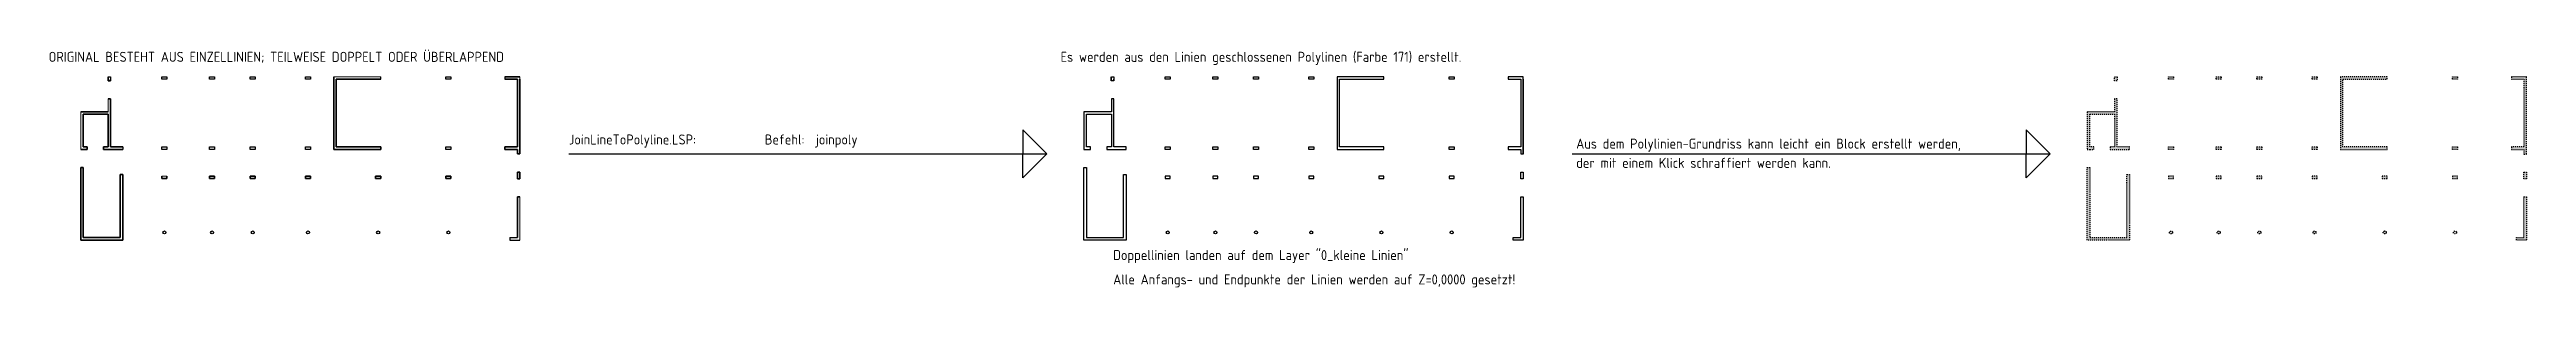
# Model space of a CAD drawing. Extents: x 101 to 348, y 94 to 118.
import ezdxf

# ---------------------------------------------------------------- set-up
doc = ezdxf.new("R2010")
doc.units = 0
doc.header["$LTSCALE"] = 0.5
doc.header["$MEASUREMENT"] = 0
doc.linetypes.add('AUSGEZOGEN', pattern=[1000.01, 1000, 0.01])
doc.linetypes.add('DOT', pattern=[0.175, 0.05, -0.125])
doc.layers.get('0').update_dxf_attribs({"linetype": 'CONTINUOUS'})
for name, color, linetype in [('0_kurze Linie', 7, 'CONTINUOUS'), ('DRUEBER', 7, 'CONTINUOUS'), ('DRUEBER_OG2', 7, 'DOT'), ('HILFE', 7, 'CONTINUOUS'), ('TEXT', 7, 'CONTINUOUS')]:
    doc.layers.add(name, color=color, linetype=linetype)
doc.styles.add('TXT', font='isocp.shx')

# ---------------------------------------------------------------- blocks, each defined once
blk = doc.blocks.new('DRÜBER_20')
at = {"color": 0, "linetype": 'ByBlock'}
for points in [[(2.97, 15.88), (2.72, 15.88), (2.72, 16.27), (2.97, 16.27)], [(8.1, 16.27), (8.6, 16.27), (8.6, 16.02), (8.1, 16.02)], [(12.85, 16.27), (13.35, 16.27), (13.35, 16.02), (12.85, 16.02)], [(16.9, 16.27), (17.4, 16.27), (17.4, 16.02), (16.9, 16.02)], [(22.4, 16.27), (22.9, 16.27), (22.9, 16.02), (22.4, 16.02)], [(25.23, 16.27), (25.23, 9.03), (29.9, 9.03), (29.9, 9.28), (25.48, 9.28), (25.48, 16.02), (29.9, 16.02), (29.9, 16.27)], [(36.4, 16.27), (36.9, 16.27), (36.9, 16.02), (36.4, 16.02)], [(42.27, 9.28), (42.27, 9.03), (43.52, 9.03), (43.52, 8.57), (43.77, 8.57), (43.77, 16.27), (42.27, 16.27), (42.27, 16.02), (43.52, 16.02), (43.52, 9.28)], [(2.27, 9.03), (4.2, 9.03), (4.2, 9.28), (2.97, 9.28), (2.97, 14.08), (2.72, 14.08), (2.72, 12.78), (0, 12.78), (0, 9.03), (0.25, 9.03), (0.65, 9.03), (0.65, 9.28), (0.25, 9.28), (0.25, 12.53), (2.72, 12.53), (2.72, 9.28), (2.27, 9.28)], [(8.1, 9.28), (8.6, 9.28), (8.6, 9.03), (8.1, 9.03)], [(12.85, 9.28), (13.35, 9.28), (13.35, 9.03), (12.85, 9.03)], [(16.9, 9.28), (17.4, 9.28), (17.4, 9.03), (16.9, 9.03)], [(22.4, 9.28), (22.9, 9.28), (22.9, 9.03), (22.4, 9.03)], [(36.4, 9.28), (36.9, 9.28), (36.9, 9.03), (36.4, 9.03)], [(3.95, 6.53), (4.2, 6.53), (4.2, 0), (0, 0), (0, 7.22), (0.25, 7.22), (0.25, 0.25), (3.95, 0.25)], [(8.6, 6.12), (8.6, 6.38), (8.1, 6.38), (8.1, 6.12)], [(12.85, 6.12), (13.35, 6.12), (13.35, 6.38), (12.85, 6.38)], [(16.9, 6.12), (17.4, 6.12), (17.4, 6.38), (16.9, 6.38)], [(22.4, 6.12), (22.9, 6.12), (22.9, 6.38), (22.4, 6.38)], [(29.4, 6.12), (29.9, 6.12), (29.9, 6.38), (29.4, 6.38)], [(36.4, 6.12), (36.9, 6.12), (36.9, 6.38), (36.4, 6.38)], [(43.52, 6.77), (43.77, 6.77), (43.77, 6.11), (43.52, 6.11)], [(43.52, 4.31), (43.77, 4.31), (43.77, 0), (42.77, 0), (42.77, 0.25), (43.52, 0.25)]]:
    blk.add_lwpolyline(points, close=True, dxfattribs=at)
for centre in [(8.35, 0.75), (13.1, 0.75), (17.15, 0.75), (22.65, 0.75), (29.65, 0.75), (36.65, 0.75)]:
    blk.add_circle(centre, 0.15, dxfattribs=at)

msp = doc.modelspace()

# ---------------------------------------------------------------- hatches: boundary and pattern name
at = {"layer": 'HILFE', "linetype": 'AUSGEZOGEN'}
h = msp.add_hatch(color=9, dxfattribs=at)
edge = h.paths.add_edge_path()
edge.add_arc((312.79, 99.6), 0.15, 0, 360)
edge = h.paths.add_edge_path()
edge.add_arc((317.54, 99.6), 0.15, 0, 360)
edge = h.paths.add_edge_path()
edge.add_arc((321.59, 99.6), 0.15, 0, 360)
edge = h.paths.add_edge_path()
edge.add_arc((327.09, 99.6), 0.15, 0, 360)
edge = h.paths.add_edge_path()
edge.add_arc((334.09, 99.6), 0.15, 0, 360)
edge = h.paths.add_edge_path()
edge.add_arc((341.09, 99.6), 0.15, 0, 360)
h.paths.add_polyline_path([(306.72, 107.88), (308.64, 107.88), (308.64, 108.13), (307.42, 108.13), (307.42, 112.93), (307.17, 112.93), (307.17, 111.63), (304.44, 111.63), (304.44, 107.88), (304.69, 107.88), (305.1, 107.88), (305.1, 108.13), (304.69, 108.13), (304.69, 111.38), (307.17, 111.38), (307.17, 108.13), (306.72, 108.13)])
h.paths.add_polyline_path([(308.39, 105.38), (308.64, 105.38), (308.64, 98.85), (304.44, 98.85), (304.44, 106.08), (304.69, 106.08), (304.69, 99.1), (308.39, 99.1)])
h.paths.add_polyline_path([(329.67, 115.13), (329.67, 107.88), (334.34, 107.88), (334.34, 108.13), (329.92, 108.13), (329.92, 114.88), (334.34, 114.88), (334.34, 115.13)])
h.paths.add_polyline_path([(313.04, 104.98), (313.04, 105.23), (312.54, 105.23), (312.54, 104.98)])
h.paths.add_polyline_path([(317.29, 104.98), (317.79, 104.98), (317.79, 105.23), (317.29, 105.23)])
h.paths.add_polyline_path([(321.34, 104.98), (321.84, 104.98), (321.84, 105.23), (321.34, 105.23)])
h.paths.add_polyline_path([(326.84, 104.98), (327.34, 104.98), (327.34, 105.23), (326.84, 105.23)])
h.paths.add_polyline_path([(340.84, 104.98), (341.34, 104.98), (341.34, 105.23), (340.84, 105.23)])
h.paths.add_polyline_path([(333.84, 104.98), (334.34, 104.98), (334.34, 105.23), (333.84, 105.23)])
h.paths.add_polyline_path([(346.72, 108.13), (346.72, 107.88), (347.97, 107.88), (347.97, 107.43), (348.22, 107.43), (348.22, 115.13), (346.72, 115.13), (346.72, 114.88), (347.97, 114.88), (347.97, 108.13)])
h.paths.add_polyline_path([(347.97, 105.63), (348.22, 105.63), (348.22, 104.96), (347.97, 104.96)])
h.paths.add_polyline_path([(347.97, 103.16), (348.22, 103.16), (348.22, 98.85), (347.22, 98.85), (347.22, 99.1), (347.97, 99.1)])
h.paths.add_polyline_path([(307.42, 114.73), (307.17, 114.73), (307.17, 115.13), (307.42, 115.13)])
h.paths.add_polyline_path([(340.84, 115.13), (341.34, 115.13), (341.34, 114.88), (340.84, 114.88)])
h.paths.add_polyline_path([(326.84, 115.13), (327.34, 115.13), (327.34, 114.88), (326.84, 114.88)])
h.paths.add_polyline_path([(321.34, 115.13), (321.84, 115.13), (321.84, 114.88), (321.34, 114.88)])
h.paths.add_polyline_path([(317.29, 115.13), (317.79, 115.13), (317.79, 114.88), (317.29, 114.88)])
h.paths.add_polyline_path([(312.54, 115.13), (313.04, 115.13), (313.04, 114.88), (312.54, 114.88)])
h.paths.add_polyline_path([(312.54, 108.13), (313.04, 108.13), (313.04, 107.88), (312.54, 107.88)])
h.paths.add_polyline_path([(317.29, 108.13), (317.79, 108.13), (317.79, 107.88), (317.29, 107.88)])
h.paths.add_polyline_path([(321.34, 108.13), (321.84, 108.13), (321.84, 107.88), (321.34, 107.88)])
h.paths.add_polyline_path([(326.84, 108.13), (327.34, 108.13), (327.34, 107.88), (326.84, 107.88)])
h.paths.add_polyline_path([(340.84, 108.13), (341.34, 108.13), (341.34, 107.88), (340.84, 107.88)])

# ---------------------------------------------------------------- linework, layer by layer
at = {"layer": '0_kurze Linie', "color": 40, "linetype": 'AUSGEZOGEN', "lineweight": 35, "transparency": 33554687}
for p, q in [((207.16, 115.12), (207.16, 114.72)), ((207.41, 114.72), (207.41, 114.87)), ((248.21, 107.42), (248.21, 114.87))]:
    msp.add_line(p, q, dxfattribs=at)
at = {"layer": '0_kurze Linie', "color": 40, "linetype": 'AUSGEZOGEN', "lineweight": 9, "transparency": 33554687}
for p, q in [((207.16, 114.72), (207.16, 115.12)), ((204.43, 98.84), (204.43, 106.07)), ((248.21, 105.62), (248.21, 104.95)), ((208.63, 98.84), (204.68, 98.84))]:
    msp.add_line(p, q, dxfattribs=at)
at = {"layer": '0_kurze Linie', "color": 40, "linetype": 'AUSGEZOGEN'}
msp.add_line((207.41, 114.72), (207.16, 114.72), dxfattribs=at)
at = {"layer": 'DRUEBER', "color": 6, "linetype": 'AUSGEZOGEN', "lineweight": 35, "transparency": 33554687}
for p, q in [((107.17, 115.13), (107.17, 114.73)), ((107.42, 114.73), (107.17, 114.73)), ((107.42, 114.73), (107.42, 114.88)), ((129.67, 115.13), (129.67, 107.88)), ((129.92, 108.13), (129.92, 114.88)), ((129.92, 114.88), (134.34, 114.88)), ((148.22, 115.13), (146.72, 115.13)), ((146.72, 114.88), (147.97, 114.88)), ((147.97, 114.88), (147.97, 108.13)), ((148.22, 107.43), (148.22, 114.88)), ((107.17, 111.63), (104.44, 111.63)), ((104.69, 108.13), (104.69, 111.38)), ((104.69, 111.38), (107.17, 111.38)), ((107.17, 112.93), (107.42, 112.93)), ((107.17, 111.38), (107.17, 108.13)), ((107.42, 108.13), (107.42, 112.93)), ((104.69, 107.88), (104.44, 107.88)), ((105.1, 108.13), (104.69, 108.13)), ((104.69, 107.88), (105.1, 107.88)), ((104.69, 107.88), (104.69, 107.88)), ((105.1, 108.13), (105.1, 107.88)), ((106.72, 107.88), (106.72, 108.13)), ((107.17, 108.13), (106.72, 108.13)), ((106.72, 107.88), (108.64, 107.88)), ((108.64, 108.13), (107.42, 108.13)), ((129.67, 107.88), (134.34, 107.88)), ((134.34, 108.13), (129.92, 108.13)), ((134.34, 107.88), (134.34, 108.13)), ((146.72, 108.13), (146.72, 107.88)), ((147.97, 108.13), (146.72, 108.13)), ((147.97, 107.88), (146.72, 107.88)), ((147.97, 107.88), (147.97, 107.43)), ((148.22, 107.43), (147.97, 107.43)), ((104.44, 106.08), (104.69, 106.08)), ((104.44, 106.08), (104.44, 98.85)), ((104.69, 99.1), (104.69, 106.08)), ((108.39, 105.38), (108.64, 105.38)), ((108.39, 105.38), (108.39, 99.1)), ((108.64, 98.85), (108.64, 105.38)), ((112.54, 105.23), (112.54, 104.98)), ((113.04, 104.98), (112.54, 104.98)), ((113.04, 104.98), (113.04, 105.23)), ((117.79, 105.23), (117.29, 105.23)), ((117.29, 105.23), (117.29, 104.98)), ((117.29, 104.98), (117.79, 104.98)), ((117.79, 104.98), (117.79, 105.23)), ((121.84, 105.23), (121.34, 105.23)), ((121.34, 105.23), (121.34, 104.98)), ((121.34, 104.98), (121.84, 104.98)), ((121.84, 104.98), (121.84, 105.23)), ((127.34, 105.23), (126.84, 105.23)), ((126.84, 105.23), (126.84, 104.98)), ((126.84, 104.98), (127.34, 104.98)), ((127.34, 104.98), (127.34, 105.23)), ((134.34, 105.23), (133.84, 105.23)), ((133.84, 105.23), (133.84, 104.98)), ((133.84, 104.98), (134.34, 104.98)), ((134.34, 104.98), (134.34, 105.23)), ((141.34, 105.23), (140.84, 105.23)), ((140.84, 105.23), (140.84, 104.98)), ((140.84, 104.98), (141.34, 104.98)), ((141.34, 104.98), (141.34, 105.23)), ((147.97, 105.63), (148.22, 105.63)), ((147.97, 105.63), (147.97, 104.96)), ((148.22, 104.96), (147.97, 104.96)), ((148.22, 104.96), (148.22, 105.63)), ((147.97, 103.16), (148.22, 103.16)), ((147.97, 103.16), (147.97, 99.1)), ((104.44, 98.85), (108.64, 98.85)), ((108.39, 99.1), (104.69, 99.1))]:
    msp.add_line(p, q, dxfattribs=at)
at = {"layer": 'DRUEBER', "color": 6, "linetype": 'AUSGEZOGEN', "lineweight": 9, "transparency": 33554687}
for p, q in [((107.17, 114.73), (107.17, 115.13)), ((129.67, 115.13), (134.34, 115.13)), ((148.22, 115.13), (148.22, 107.43)), ((104.44, 107.88), (104.44, 111.63)), ((107.17, 111.63), (107.17, 112.93)), ((104.44, 98.85), (104.44, 106.08)), ((112.54, 105.23), (113.04, 105.23)), ((148.22, 105.63), (148.22, 104.96)), ((148.22, 103.16), (148.22, 98.85)), ((108.64, 98.85), (104.69, 98.85))]:
    msp.add_line(p, q, dxfattribs=at)
at = {"layer": 'DRUEBER', "color": 6, "linetype": 'AUSGEZOGEN'}
for p, q in [((107.17, 115.13), (107.42, 115.13)), ((107.17, 114.73), (107.17, 115.13)), ((107.42, 114.73), (107.17, 114.73)), ((107.42, 115.13), (107.42, 114.73)), ((112.54, 115.13), (113.04, 115.13)), ((112.54, 114.88), (112.54, 115.13)), ((113.04, 114.88), (112.54, 114.88)), ((113.04, 115.13), (113.04, 114.88)), ((117.29, 115.13), (117.79, 115.13)), ((117.29, 114.88), (117.29, 115.13)), ((117.79, 114.88), (117.29, 114.88)), ((117.79, 115.13), (117.79, 114.88)), ((121.34, 115.13), (121.84, 115.13)), ((121.34, 114.88), (121.34, 115.13)), ((121.84, 114.88), (121.34, 114.88)), ((121.84, 115.13), (121.84, 114.88)), ((126.84, 115.13), (127.34, 115.13)), ((126.84, 114.88), (126.84, 115.13)), ((127.34, 114.88), (126.84, 114.88)), ((127.34, 115.13), (127.34, 114.88)), ((134.34, 114.88), (134.34, 115.13)), ((140.84, 115.13), (141.34, 115.13)), ((140.84, 114.88), (140.84, 115.13)), ((141.34, 114.88), (140.84, 114.88)), ((141.34, 115.13), (141.34, 114.88)), ((146.72, 115.13), (146.72, 114.88)), ((108.64, 108.13), (108.64, 107.88)), ((112.54, 108.13), (113.04, 108.13)), ((112.54, 107.88), (112.54, 108.13)), ((113.04, 107.88), (112.54, 107.88)), ((113.04, 108.13), (113.04, 107.88)), ((117.29, 108.13), (117.79, 108.13)), ((117.29, 107.88), (117.29, 108.13)), ((117.79, 107.88), (117.29, 107.88)), ((117.79, 108.13), (117.79, 107.88)), ((121.34, 108.13), (121.84, 108.13)), ((121.34, 107.88), (121.34, 108.13)), ((121.84, 107.88), (121.34, 107.88)), ((121.84, 108.13), (121.84, 107.88)), ((126.84, 108.13), (127.34, 108.13)), ((126.84, 107.88), (126.84, 108.13)), ((127.34, 107.88), (126.84, 107.88)), ((127.34, 108.13), (127.34, 107.88)), ((140.84, 108.13), (141.34, 108.13)), ((140.84, 107.88), (140.84, 108.13)), ((141.34, 107.88), (140.84, 107.88)), ((141.34, 108.13), (141.34, 107.88)), ((147.22, 99.1), (147.22, 98.85)), ((147.22, 99.1), (147.97, 99.1)), ((147.22, 98.85), (148.22, 98.85))]:
    msp.add_line(p, q, dxfattribs=at)
for centre in [(112.79, 99.6), (117.54, 99.6), (121.59, 99.6), (127.09, 99.6), (134.09, 99.6), (141.09, 99.6), (212.79, 99.6), (217.54, 99.6), (221.59, 99.6), (227.09, 99.6), (234.09, 99.6), (241.09, 99.6)]:
    msp.add_circle(centre, 0.15, dxfattribs=at)
at = {"layer": 'HILFE', "color": 171, "linetype": 'AUSGEZOGEN'}
for points in [[(207.42, 114.73), (207.17, 114.73), (207.17, 115.13), (207.42, 115.13)], [(212.54, 115.13), (213.04, 115.13), (213.04, 114.88), (212.54, 114.88)], [(217.29, 115.13), (217.79, 115.13), (217.79, 114.88), (217.29, 114.88)], [(221.34, 115.13), (221.84, 115.13), (221.84, 114.88), (221.34, 114.88)], [(226.84, 115.13), (227.34, 115.13), (227.34, 114.88), (226.84, 114.88)], [(229.67, 115.13), (229.67, 107.88), (234.34, 107.88), (234.34, 108.13), (229.92, 108.13), (229.92, 114.88), (234.34, 114.88), (234.34, 115.13)], [(240.84, 115.13), (241.34, 115.13), (241.34, 114.88), (240.84, 114.88)], [(246.72, 108.13), (246.72, 107.88), (247.97, 107.88), (247.97, 107.43), (248.22, 107.43), (248.22, 115.13), (246.72, 115.13), (246.72, 114.88), (247.97, 114.88), (247.97, 108.13)], [(206.72, 107.88), (208.64, 107.88), (208.64, 108.13), (207.42, 108.13), (207.42, 112.93), (207.17, 112.93), (207.17, 111.63), (204.44, 111.63), (204.44, 107.88), (204.69, 107.88), (205.1, 107.88), (205.1, 108.13), (204.69, 108.13), (204.69, 111.38), (207.17, 111.38), (207.17, 108.13), (206.72, 108.13)], [(212.54, 108.13), (213.04, 108.13), (213.04, 107.88), (212.54, 107.88)], [(217.29, 108.13), (217.79, 108.13), (217.79, 107.88), (217.29, 107.88)], [(221.34, 108.13), (221.84, 108.13), (221.84, 107.88), (221.34, 107.88)], [(226.84, 108.13), (227.34, 108.13), (227.34, 107.88), (226.84, 107.88)], [(240.84, 108.13), (241.34, 108.13), (241.34, 107.88), (240.84, 107.88)], [(208.39, 105.38), (208.64, 105.38), (208.64, 98.85), (204.44, 98.85), (204.44, 106.08), (204.69, 106.08), (204.69, 99.1), (208.39, 99.1)], [(213.04, 104.98), (213.04, 105.23), (212.54, 105.23), (212.54, 104.98)], [(217.29, 104.98), (217.79, 104.98), (217.79, 105.23), (217.29, 105.23)], [(221.34, 104.98), (221.84, 104.98), (221.84, 105.23), (221.34, 105.23)], [(226.84, 104.98), (227.34, 104.98), (227.34, 105.23), (226.84, 105.23)], [(233.84, 104.98), (234.34, 104.98), (234.34, 105.23), (233.84, 105.23)], [(240.84, 104.98), (241.34, 104.98), (241.34, 105.23), (240.84, 105.23)], [(247.97, 105.63), (248.22, 105.63), (248.22, 104.96), (247.97, 104.96)], [(247.97, 103.16), (248.22, 103.16), (248.22, 98.85), (247.22, 98.85), (247.22, 99.1), (247.97, 99.1)]]:
    msp.add_lwpolyline(points, close=True, dxfattribs=at)
at = {"layer": 'TEXT', "color": 5, "linetype": 'AUSGEZOGEN'}
for points in [[(153.1, 107.45), (200.73, 107.45), (198.34, 109.84), (198.34, 107.45)], [(253.1, 107.45), (300.73, 107.45), (298.34, 109.84), (298.34, 107.45)], [(153.1, 107.45), (200.73, 107.45), (198.34, 105.06), (198.34, 107.45)], [(253.1, 107.45), (300.73, 107.45), (298.34, 105.06), (298.34, 107.45)]]:
    msp.add_lwpolyline(points, dxfattribs=at)

# ---------------------------------------------------------------- block references
at = {"layer": 'DRUEBER_OG2'}
msp.add_blockref('DRÜBER_20', (304.44, 98.85), dxfattribs=at)

# ---------------------------------------------------------------- texts
at = {"layer": 'TEXT', "color": 5, "linetype": 'AUSGEZOGEN', "style": 'TXT'}
for s, p in [('ORIGINAL BESTEHT AUS EINZELLINIEN; TEILWEISE DOPPELT ODER ÜBERLAPPEND', (101.24, 116.61)), ('Es werden aus den Linien geschlossenen Polylinen (Farbe 171) erstellt.', (202.11, 116.61)), ('JoinLineToPolyline.LSP:            Befehl:  joinpoly', (153.1, 108.37)), ('Aus dem Polylinien-Grundriss kann leicht ein Block erstellt werden,', (253.5, 107.96)), ('der mit einem Klick schraffiert werden kann.', (253.5, 106.04)), ('Doppellinien landen auf dem Layer "0_kleine Linien"', (207.35, 96.85)), ('Alle Anfangs- und Endpunkte der Linien werden auf Z=0,0000 gesetzt!', (207.35, 94.42))]:
    msp.add_text(s, height=1, dxfattribs=at).set_placement(p)

doc.saveas('drawing.dxf')
